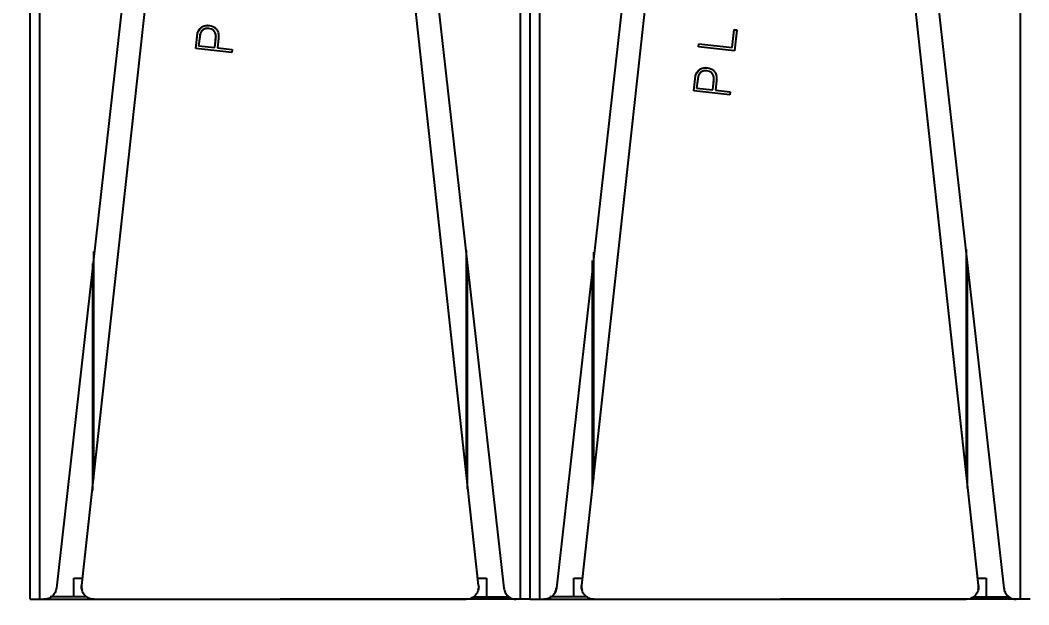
# Model space of a CAD drawing. Header units: millimetres. Extents: x 10782 to 23587, y 24555 to 29687.
# Drawn here: x 12255 to 13062, y 27637 to 28104 of the extents above; entities that cross this region are included whole.
import ezdxf

# ---------------------------------------------------------------- set-up
doc = ezdxf.new("R2010")
doc.units = ezdxf.units.MM
doc.header["$LTSCALE"] = 3
doc.layers.add('DomyÅ›lny', color=7, linetype='Continuous')
doc.styles.get("Standard").update_dxf_attribs({"font": 'arial.ttf'})
doc.dimstyles.new('MATEUSZ', dxfattribs={"dimtxt": 35, "dimasz": 16, "dimexe": 0.18, "dimexo": 0.0625, "dimgap": 0.09, "dimtad": 0, "dimdec": 0, "dimdsep": 46, "dimtxsty": 'Standard', "dimblk": 'DOT', "dimcen": 0.09, "dimse1": 1, "dimse2": 1, "dimadec": 0, "dimazin": 0, "dimtfac": 1, "dimtdec": 0, "dimtofl": 0, "dimtmove": 0, "dimatfit": 3, "dimfxl": 1, "dimtolj": 1, "dimtzin": 0, "dimlwd": 9, "dimlwe": 9, "dimarcsym": 0})

# ---------------------------------------------------------------- blocks, each defined once
blk = doc.blocks.new('_Dot')
at = {"color": 0, "linetype": 'ByBlock', "lineweight": -2}
blk.add_line((-0.5, 0), (-1, 0), dxfattribs=at)
at = {"color": 0, "linetype": 'ByBlock', "const_width": 0.5}
blk.add_lwpolyline([(-0.25, 0, 1), (0.25, 0, 1)], format="xyb", close=True, dxfattribs=at)
blk = doc.blocks.new('*D54')
at = {"color": 0, "lineweight": 9, "transparency": 16777216}
for p, q in [((12279.18, 27504.17), (12427.5, 27504.17)), ((12647.97, 27504.17), (12499.66, 27504.17))]:
    blk.add_line(p, q, dxfattribs=at)
at = {"layer": 'Defpoints', "color": 0, "transparency": 16777216}
for p in [(12263.18, 27641.16), (12663.97, 27641.16), (12663.97, 27504.17)]:
    blk.add_point(p, dxfattribs=at)
at = {"color": 0, "lineweight": 9, "transparency": 16777216, "xscale": 16, "yscale": 16, "zscale": 16, "rotation": 180}
blk.add_blockref('_Dot', (12263.18, 27504.17), dxfattribs=at)
at = {"color": 0, "lineweight": 9, "transparency": 16777216, "xscale": 16, "yscale": 16, "zscale": 16}
blk.add_blockref('_Dot', (12663.97, 27504.17), dxfattribs=at)
at = {"color": 0, "transparency": 16777216, "insert": (12463.58, 27504.17), "char_height": 35, "attachment_point": 5}
blk.add_mtext('\\A1;401', dxfattribs=at)
blk = doc.blocks.new('*D82')
at = {"color": 0, "lineweight": 9, "transparency": 16777216}
for p, q in [((12279.18, 27396.56), (12812.53, 27396.56)), ((13447.18, 27396.56), (12913.82, 27396.56))]:
    blk.add_line(p, q, dxfattribs=at)
at = {"layer": 'Defpoints', "color": 0, "transparency": 16777216}
for p in [(12263.18, 27641.16), (13463.18, 27641.16), (13463.18, 27396.56)]:
    blk.add_point(p, dxfattribs=at)
at = {"color": 0, "lineweight": 9, "transparency": 16777216, "xscale": 16, "yscale": 16, "zscale": 16, "rotation": 180}
blk.add_blockref('_Dot', (12263.18, 27396.56), dxfattribs=at)
at = {"color": 0, "lineweight": 9, "transparency": 16777216, "xscale": 16, "yscale": 16, "zscale": 16}
blk.add_blockref('_Dot', (13463.18, 27396.56), dxfattribs=at)
at = {"color": 0, "transparency": 16777216, "insert": (12863.18, 27396.56), "char_height": 35, "attachment_point": 5}
blk.add_mtext('\\A1;1200', dxfattribs=at)

msp = doc.modelspace()

# ---------------------------------------------------------------- linework, layer by layer
at = {"layer": 'DomyÅ›lny'}
for p, q in [((12263.18, 27641.16), (12263.18, 28351.28)), ((12270.94, 27641.16), (12270.94, 28349.95)), ((12655.42, 27641.16), (12655.42, 28349.95)), ((12663.18, 27641.16), (12663.18, 28351.28)), ((12670.94, 27641.16), (12670.94, 28349.95)), ((13055.42, 27641.16), (13055.42, 28349.95)), ((12376.67, 28312.19), (12304.37, 27652.36)), ((12376.67, 28312.06), (12304.37, 27652.23)), ((12621.98, 27652.36), (12549.68, 28312.19)), ((12621.98, 27652.23), (12549.68, 28312.06)), ((12776.67, 28312.19), (12704.37, 27652.36)), ((12776.67, 28312.06), (12704.37, 27652.23)), ((13021.98, 27652.36), (12949.68, 28312.19)), ((13021.98, 27652.23), (12949.68, 28312.06)), ((12356.85, 28294.24), (12284.18, 27650.04)), ((12569.5, 28294.24), (12642.18, 27650.04)), ((12756.85, 28294.24), (12684.18, 27650.04)), ((12969.5, 28294.24), (13042.18, 27650.04)), ((12824.93, 28082.54), (12826.49, 28096.74)), ((12824.93, 28082.47), (12826.49, 28096.67)), ((12826.49, 28096.74), (12828.54, 28096.51)), ((12826.49, 28096.67), (12828.54, 28096.45)), ((12828.54, 28096.51), (12826.72, 28079.87)), ((12828.54, 28096.45), (12826.72, 28079.8)), ((12397.94, 28083.84), (12410.88, 28082.43)), ((12397.94, 28083.77), (12410.88, 28082.36)), ((12411.77, 28091.19), (12411.77, 28091.13)), ((12797.91, 28083.01), (12798.18, 28085.46)), ((12797.91, 28082.94), (12798.18, 28085.39)), ((12798.18, 28085.46), (12824.93, 28082.54)), ((12798.18, 28085.39), (12824.93, 28082.47)), ((12424.41, 28078.43), (12395.59, 28081.57)), ((12412.94, 28082.2), (12424.67, 28080.92)), ((12412.94, 28082.14), (12424.67, 28080.86)), ((12424.67, 28080.92), (12424.41, 28078.49)), ((12424.67, 28080.86), (12424.41, 28078.43)), ((12826.72, 28079.8), (12797.91, 28082.94)), ((12824.93, 28082.54), (12824.93, 28082.47)), ((12812.3, 28057.55), (12812.3, 28057.49)), ((12822.86, 28044.55), (12794.05, 28047.7)), ((12796.39, 28049.96), (12809.33, 28048.55)), ((12796.39, 28049.96), (12796.39, 28049.9)), ((12796.39, 28049.9), (12809.33, 28048.49)), ((12809.33, 28048.55), (12809.33, 28048.49)), ((12811.39, 28048.33), (12823.12, 28047.05)), ((12811.39, 28048.26), (12823.12, 28046.98)), ((12823.12, 28047.05), (12822.86, 28044.62)), ((12823.12, 28046.98), (12822.86, 28044.55)), ((12823.12, 28047.05), (12823.12, 28046.98)), ((12314.18, 27737.88), (12314.18, 27919.4)), ((12612.18, 27738.97), (12612.18, 27920.49)), ((12714.18, 27737.16), (12714.18, 27918.68)), ((13012.18, 27740.05), (13012.18, 27921.21)), ((12313.18, 27728.12), (12313.18, 27909.64)), ((12613.18, 27729.2), (12613.18, 27910.72)), ((12713.18, 27730.65), (12713.18, 27912.17)), ((13013.18, 27729.93), (13013.18, 27911.45)), ((12298.18, 27643.16), (12298.18, 27658.16)), ((12298.18, 27658.16), (12305.02, 27658.16)), ((12621.33, 27658.16), (12628.18, 27658.16)), ((12628.18, 27658.16), (12628.18, 27643.16)), ((12698.18, 27643.16), (12698.18, 27658.16)), ((12698.18, 27658.16), (12705.02, 27658.16)), ((13021.33, 27658.16), (13028.18, 27658.16)), ((13028.18, 27658.16), (13028.18, 27643.16)), ((12270.94, 27641.16), (12274.24, 27641.16)), ((12274.15, 27641.16), (12463.18, 27641.16)), ((12308.31, 27643.16), (12279.07, 27643.16)), ((12314.31, 27641.16), (12612.04, 27641.16)), ((12652.2, 27641.16), (12463.18, 27641.16)), ((12618.05, 27643.16), (12646.11, 27643.16)), ((12655.42, 27641.16), (12652.11, 27641.16)), ((12670.94, 27641.16), (12674.24, 27641.16)), ((12674.15, 27641.16), (12863.18, 27641.16)), ((12708.31, 27643.16), (12678.99, 27643.16)), ((12714.31, 27641.16), (13012.04, 27641.16)), ((13052.2, 27641.16), (12863.18, 27641.16)), ((13018.05, 27643.16), (13046.11, 27643.16)), ((13055.42, 27641.16), (13052.11, 27641.16))]:
    msp.add_line(p, q, dxfattribs=at)
for points in [[(12395.59, 28081.64, 0), (12397.12, 28093.81, 0), (12397.62, 28095.24, 0), (12398.28, 28096.5, 0), (12399.1, 28097.6, 0), (12400.07, 28098.54, 0), (12400.6, 28098.94, 0), (12401.16, 28099.28, 0), (12401.75, 28099.57, 0), (12402.36, 28099.81, 0), (12403.67, 28100.13, 0), (12405.09, 28100.24, 0), (12406.62, 28100.13, 0), (12408.08, 28099.84, 0), (12409.39, 28099.38, 0), (12410.53, 28098.75, 0), (12411.05, 28098.36, 0), (12411.52, 28097.94, 0), (12411.95, 28097.47, 0), (12412.35, 28096.96, 0), (12412.7, 28096.4, 0), (12413, 28095.81, 0), (12413.47, 28094.52, 0), (12413.75, 28093.08, 0), (12413.85, 28091.48, 0), (12413.76, 28089.74, 0), (12412.94, 28082.2, 0)], [(12395.59, 28081.57, 0), (12397.12, 28093.75, 0), (12397.62, 28095.17, 0), (12398.28, 28096.44, 0), (12399.1, 28097.54, 0), (12400.07, 28098.48, 0), (12400.6, 28098.87, 0), (12401.16, 28099.22, 0), (12401.75, 28099.51, 0), (12402.36, 28099.75, 0), (12403.67, 28100.06, 0), (12405.09, 28100.17, 0), (12406.62, 28100.07, 0), (12408.08, 28099.78, 0), (12409.39, 28099.32, 0), (12410.53, 28098.68, 0), (12411.05, 28098.3, 0), (12411.52, 28097.87, 0), (12411.95, 28097.4, 0), (12412.35, 28096.89, 0), (12412.7, 28096.34, 0), (12413, 28095.75, 0), (12413.47, 28094.46, 0), (12413.75, 28093.01, 0), (12413.85, 28091.42, 0), (12413.76, 28089.67, 0), (12412.94, 28082.14, 0)], [(12410.88, 28082.36, 0), (12411.4, 28087.1, 0), (12411.66, 28089.47, 0), (12411.76, 28090.83, 0), (12411.72, 28092.12, 0), (12411.52, 28093.28, 0), (12411.16, 28094.32, 0), (12410.92, 28094.79, 0), (12410.65, 28095.23, 0), (12410.33, 28095.64, 0), (12409.99, 28096.01, 0), (12409.61, 28096.34, 0), (12409.2, 28096.64, 0), (12408.75, 28096.9, 0), (12408.28, 28097.13, 0), (12407.23, 28097.47, 0), (12406.05, 28097.67, 0), (12404.87, 28097.72, 0), (12403.77, 28097.59, 0), (12403.25, 28097.47, 0), (12402.76, 28097.3, 0), (12402.28, 28097.09, 0), (12401.83, 28096.83, 0), (12401.4, 28096.54, 0), (12400.99, 28096.2, 0), (12400.61, 28095.83, 0), (12400.27, 28095.42, 0), (12399.96, 28094.97, 0), (12399.44, 28093.96, 0), (12399.05, 28092.81, 0), (12398.79, 28091.51, 0), (12397.94, 28083.77, 0)], [(12399.07, 28092.98, 0), (12397.94, 28083.84, 0)], [(12410.88, 28082.43, 0), (12411.49, 28087.95, 0), (12411.76, 28090.88, 0), (12411.7, 28092.37, 0), (12411.59, 28093.05, 0), (12411.42, 28093.69, 0)], [(12794.05, 28047.76, 0), (12795.57, 28059.94, 0), (12796.07, 28061.36, 0), (12796.73, 28062.63, 0), (12797.55, 28063.73, 0), (12798.52, 28064.67, 0), (12799.05, 28065.06, 0), (12799.61, 28065.41, 0), (12800.2, 28065.7, 0), (12800.81, 28065.94, 0), (12802.12, 28066.25, 0), (12803.54, 28066.36, 0), (12805.07, 28066.26, 0), (12806.53, 28065.97, 0), (12807.84, 28065.51, 0), (12808.99, 28064.87, 0), (12809.5, 28064.49, 0), (12809.97, 28064.06, 0), (12810.4, 28063.59, 0), (12810.8, 28063.08, 0), (12811.15, 28062.53, 0), (12811.45, 28061.94, 0), (12811.92, 28060.65, 0), (12812.2, 28059.2, 0), (12812.3, 28057.61, 0), (12812.21, 28055.86, 0), (12811.39, 28048.33, 0)], [(12794.05, 28047.7, 0), (12795.57, 28059.87, 0), (12796.07, 28061.3, 0), (12796.73, 28062.56, 0), (12797.55, 28063.66, 0), (12798.52, 28064.6, 0), (12799.05, 28065, 0), (12799.61, 28065.34, 0), (12800.2, 28065.63, 0), (12800.81, 28065.87, 0), (12802.12, 28066.19, 0), (12803.54, 28066.3, 0), (12805.07, 28066.19, 0), (12806.53, 28065.9, 0), (12807.84, 28065.44, 0), (12808.99, 28064.81, 0), (12809.5, 28064.42, 0), (12809.97, 28064, 0), (12810.4, 28063.53, 0), (12810.8, 28063.02, 0), (12811.15, 28062.46, 0), (12811.45, 28061.87, 0), (12811.92, 28060.58, 0), (12812.2, 28059.14, 0), (12812.3, 28057.54, 0), (12812.21, 28055.8, 0), (12811.39, 28048.26, 0)], [(12809.33, 28048.49, 0), (12809.85, 28053.23, 0), (12810.11, 28055.6, 0), (12810.21, 28056.95, 0), (12810.17, 28058.24, 0), (12809.97, 28059.41, 0), (12809.61, 28060.44, 0), (12809.38, 28060.91, 0), (12809.1, 28061.35, 0), (12808.78, 28061.76, 0), (12808.44, 28062.13, 0), (12808.06, 28062.47, 0), (12807.65, 28062.77, 0), (12807.2, 28063.03, 0), (12806.73, 28063.26, 0), (12805.68, 28063.6, 0), (12804.51, 28063.8, 0), (12803.32, 28063.84, 0), (12802.22, 28063.72, 0), (12801.7, 28063.59, 0), (12801.21, 28063.42, 0), (12800.73, 28063.21, 0), (12800.28, 28062.96, 0), (12799.85, 28062.67, 0), (12799.44, 28062.33, 0), (12799.06, 28061.96, 0), (12798.72, 28061.55, 0), (12798.41, 28061.1, 0), (12797.89, 28060.09, 0), (12797.5, 28058.94, 0), (12797.24, 28057.63, 0), (12796.39, 28049.9, 0)], [(12809.33, 28048.55, 0), (12809.93, 28054.01, 0), (12810.21, 28056.9, 0), (12810.16, 28058.38, 0), (12810.06, 28059.06, 0), (12809.91, 28059.7, 0)], [(12797.5, 28059, 0), (12796.39, 28049.96, 0)], [(12284.18, 27650.04, 0), (12284.03, 27649.12, 0), (12283.8, 27648.21, 0), (12283.48, 27647.34, 0), (12283.09, 27646.5, 0), (12282.62, 27645.7, 0), (12282.09, 27644.96, 0), (12281.48, 27644.27, 0), (12280.83, 27643.64, 0), (12280.12, 27643.07, 0), (12279.36, 27642.57, 0), (12278.57, 27642.15, 0), (12277.74, 27641.79, 0), (12276.89, 27641.52, 0), (12276.02, 27641.32, 0), (12275.15, 27641.2, 0), (12274.24, 27641.16, 0)], [(12304.37, 27652.36, 0), (12304.31, 27651.42, 0), (12304.35, 27650.46, 0), (12304.47, 27649.5, 0), (12304.69, 27648.55, 0)], [(12314.31, 27641.16, 0), (12313.29, 27641.22, 0), (12312.25, 27641.38, 0), (12311.23, 27641.65, 0), (12310.24, 27642.03, 0), (12309.29, 27642.51, 0), (12308.4, 27643.09, 0), (12307.59, 27643.75, 0), (12306.87, 27644.48, 0), (12306.22, 27645.28, 0), (12305.65, 27646.16, 0), (12305.17, 27647.1, 0), (12304.79, 27648.09, 0), (12304.52, 27649.12, 0), (12304.36, 27650.16, 0), (12304.31, 27651.2, 0), (12304.37, 27652.23, 0)], [(12621.98, 27652.23, 0), (12622.04, 27651.2, 0), (12621.99, 27650.16, 0), (12621.84, 27649.12, 0), (12621.56, 27648.09, 0), (12621.18, 27647.1, 0), (12620.71, 27646.16, 0), (12620.14, 27645.28, 0), (12619.49, 27644.48, 0), (12618.76, 27643.75, 0), (12617.95, 27643.09, 0), (12617.07, 27642.51, 0), (12616.12, 27642.03, 0), (12615.13, 27641.65, 0), (12614.1, 27641.38, 0), (12613.07, 27641.22, 0), (12612.04, 27641.16, 0)], [(12621.68, 27648.62, 0), (12621.89, 27649.55, 0), (12622.01, 27650.49, 0), (12622.04, 27651.43, 0), (12621.98, 27652.36, 0)], [(12642.18, 27650.04, 0), (12642.33, 27649.12, 0), (12642.56, 27648.21, 0), (12642.88, 27647.34, 0), (12643.27, 27646.5, 0), (12643.74, 27645.7, 0), (12644.27, 27644.96, 0), (12644.87, 27644.27, 0), (12645.53, 27643.64, 0), (12646.24, 27643.07, 0), (12647, 27642.57, 0), (12647.79, 27642.15, 0), (12648.62, 27641.79, 0), (12649.46, 27641.52, 0), (12650.34, 27641.32, 0), (12651.21, 27641.2, 0), (12652.11, 27641.16, 0)], [(12684.18, 27650.04, 0), (12684.03, 27649.12, 0), (12683.8, 27648.21, 0), (12683.48, 27647.34, 0), (12683.09, 27646.5, 0), (12682.62, 27645.7, 0), (12682.09, 27644.96, 0), (12681.48, 27644.27, 0), (12680.83, 27643.64, 0), (12680.12, 27643.07, 0), (12679.36, 27642.57, 0), (12678.57, 27642.15, 0), (12677.74, 27641.79, 0), (12676.89, 27641.52, 0), (12676.02, 27641.32, 0), (12675.15, 27641.2, 0), (12674.24, 27641.16, 0)], [(12674.24, 27641.16, 0), (12675.18, 27641.21, 0), (12676.11, 27641.34, 0), (12677.01, 27641.56, 0), (12677.89, 27641.85, 0), (12678.74, 27642.23, 0), (12679.54, 27642.68, 0), (12680.29, 27643.2, 0), (12680.99, 27643.78, 0), (12681.63, 27644.43, 0), (12682.21, 27645.12, 0), (12682.72, 27645.86, 0), (12683.16, 27646.65, 0), (12683.53, 27647.45, 0), (12683.82, 27648.3, 0), (12684.04, 27649.15, 0), (12684.18, 27650.04, 0)], [(12704.37, 27652.36, 0), (12704.31, 27651.42, 0), (12704.35, 27650.47, 0), (12704.47, 27649.52, 0), (12704.69, 27648.58, 0)], [(12714.31, 27641.16, 0), (12713.29, 27641.22, 0), (12712.25, 27641.38, 0), (12711.23, 27641.65, 0), (12710.24, 27642.03, 0), (12709.29, 27642.51, 0), (12708.4, 27643.09, 0), (12707.59, 27643.75, 0), (12706.87, 27644.48, 0), (12706.22, 27645.28, 0), (12705.65, 27646.16, 0), (12705.17, 27647.1, 0), (12704.79, 27648.09, 0), (12704.52, 27649.12, 0), (12704.36, 27650.16, 0), (12704.31, 27651.2, 0), (12704.37, 27652.23, 0)], [(13021.98, 27652.23, 0), (13022.04, 27651.2, 0), (13021.99, 27650.16, 0), (13021.84, 27649.12, 0), (13021.56, 27648.09, 0), (13021.18, 27647.1, 0), (13020.71, 27646.16, 0), (13020.14, 27645.28, 0), (13019.49, 27644.48, 0), (13018.76, 27643.75, 0), (13017.95, 27643.09, 0), (13017.07, 27642.51, 0), (13016.12, 27642.03, 0), (13015.13, 27641.65, 0), (13014.1, 27641.38, 0), (13013.07, 27641.22, 0), (13012.04, 27641.16, 0)], [(13021.68, 27648.6, 0), (13021.89, 27649.54, 0), (13022.01, 27650.48, 0), (13022.04, 27651.43, 0), (13021.98, 27652.36, 0)], [(13042.18, 27650.04, 0), (13042.33, 27649.12, 0), (13042.56, 27648.21, 0), (13042.88, 27647.34, 0), (13043.27, 27646.5, 0), (13043.74, 27645.7, 0), (13044.27, 27644.96, 0), (13044.87, 27644.27, 0), (13045.53, 27643.64, 0), (13046.24, 27643.07, 0), (13047, 27642.57, 0), (13047.79, 27642.15, 0), (13048.62, 27641.79, 0), (13049.46, 27641.52, 0), (13050.34, 27641.32, 0), (13051.21, 27641.2, 0), (13052.11, 27641.16, 0)], [(12263.18, 27641.16, 0), (12263.18, 27641.16, 0), (12263.18, 27641.16, 0), (12263.18, 27641.16, 0), (12263.18, 27641.16, 0), (12263.18, 27641.16, 0), (12263.18, 27641.16, 0), (12263.18, 27641.16, 0), (12263.18, 27641.16, 0), (12263.18, 27641.16, 0), (12263.18, 27641.16, 0), (12263.19, 27641.16, 0), (12263.32, 27641.16, 0), (12263.97, 27641.16, 0), (12270.94, 27641.16, 0)], [(12663.18, 27641.16, 0), (12663.18, 27641.16, 0), (12663.18, 27641.16, 0), (12663.18, 27641.16, 0), (12663.18, 27641.16, 0), (12663.18, 27641.16, 0), (12663.18, 27641.16, 0), (12663.18, 27641.16, 0), (12663.18, 27641.16, 0), (12663.18, 27641.16, 0), (12663.17, 27641.16, 0), (12663.16, 27641.16, 0), (12663.03, 27641.16, 0), (12662.38, 27641.16, 0), (12655.42, 27641.16, 0)], [(12663.18, 27641.16, 0), (12663.18, 27641.16, 0), (12663.18, 27641.16, 0), (12663.18, 27641.16, 0), (12663.18, 27641.16, 0), (12663.18, 27641.16, 0), (12663.18, 27641.16, 0), (12663.18, 27641.16, 0), (12663.18, 27641.16, 0), (12663.18, 27641.16, 0), (12663.18, 27641.16, 0), (12663.19, 27641.16, 0), (12663.32, 27641.16, 0), (12663.97, 27641.16, 0), (12670.94, 27641.16, 0)], [(13063.18, 27641.16, 0), (13063.18, 27641.16, 0), (13063.18, 27641.16, 0), (13063.18, 27641.16, 0), (13063.18, 27641.16, 0), (13063.18, 27641.16, 0), (13063.18, 27641.16, 0), (13063.18, 27641.16, 0), (13063.18, 27641.16, 0), (13063.18, 27641.16, 0), (13063.17, 27641.16, 0), (13063.16, 27641.16, 0), (13063.03, 27641.16, 0), (13062.38, 27641.16, 0), (13055.42, 27641.16, 0)]]:
    msp.add_polyline3d(points, dxfattribs=at)

# ---------------------------------------------------------------- dimensions: what is measured, and where the dimension line sits
for base, p2, picture, middle in [((12663.97, 27504.17), (12663.97, 27641.16), '*D54', (12463.58, 27504.17)), ((13463.18, 27396.56), (13463.18, 27641.16), '*D82', (12863.18, 27396.56))]:
    dim = msp.add_linear_dim(base=base, p1=(12263.18, 27641.16), p2=p2, dimstyle='MATEUSZ')
    dim.commit()
    dim.dimension.update_dxf_attribs({"geometry": picture, "text_midpoint": middle})

doc.saveas('drawing.dxf')
